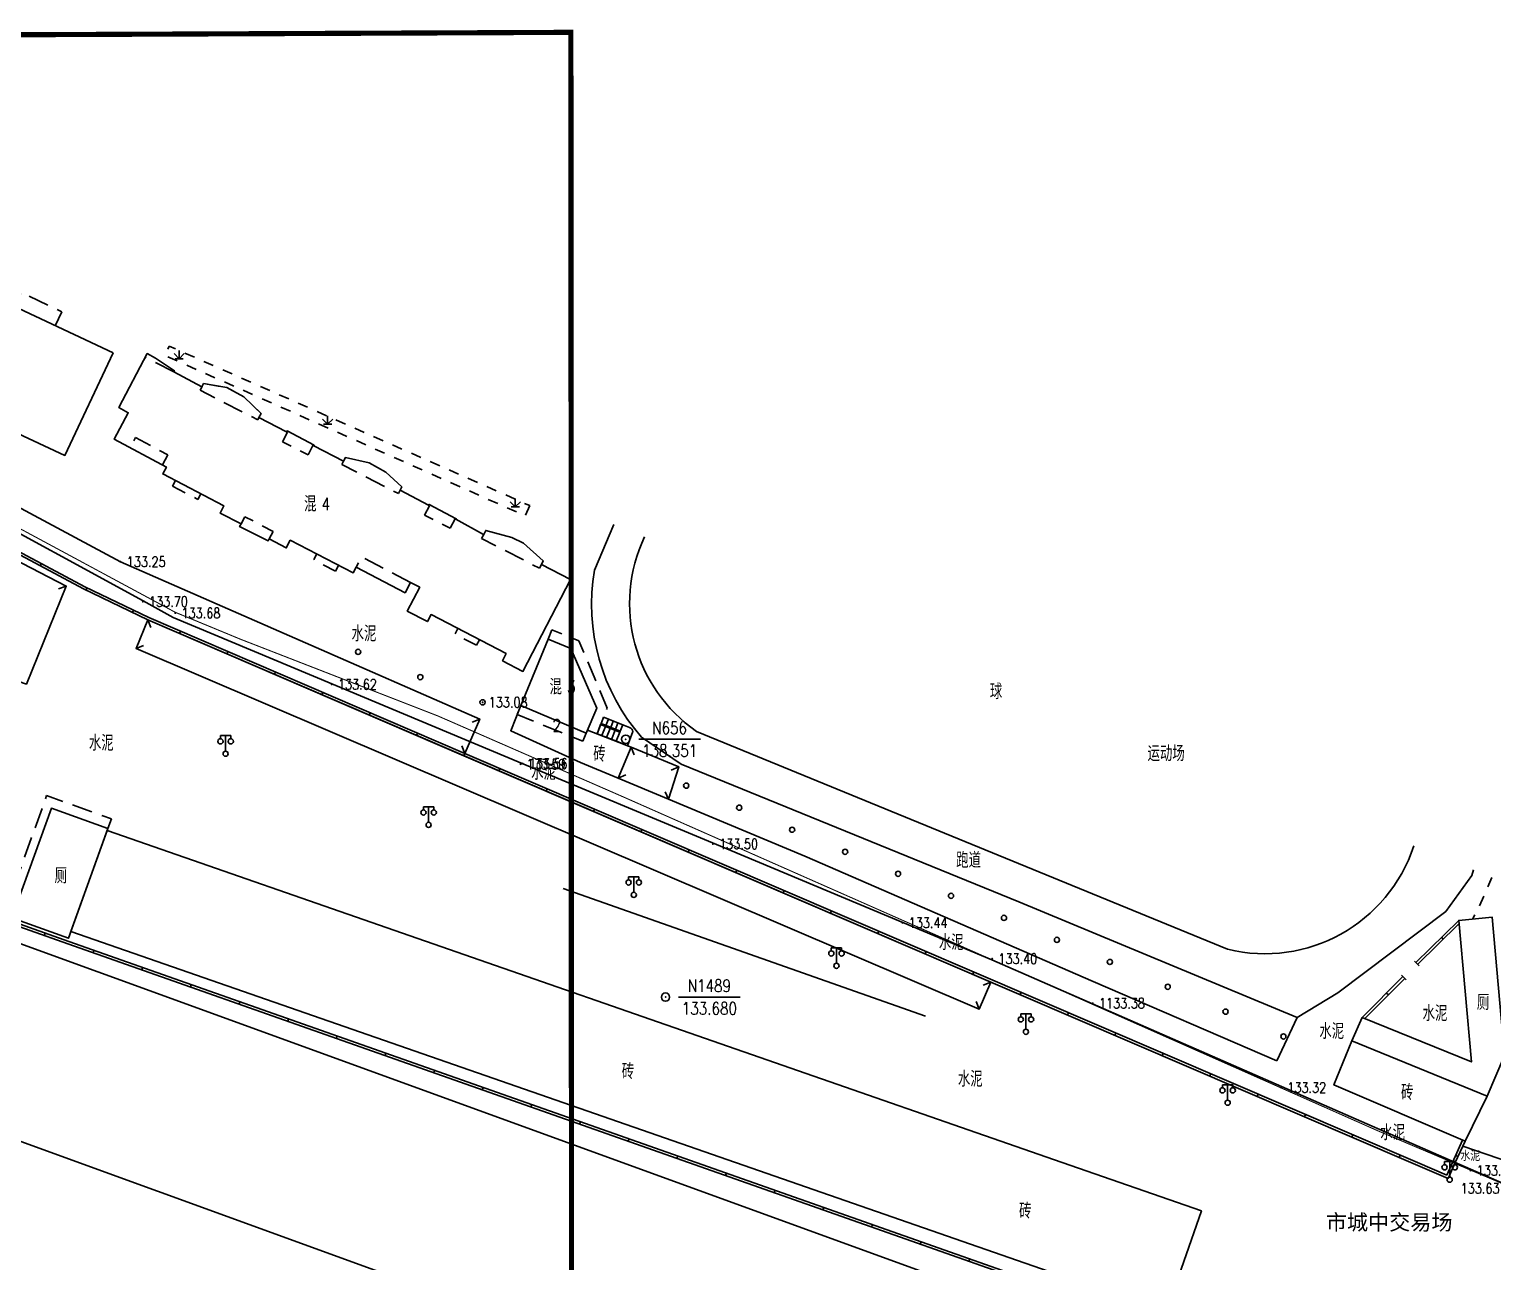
# Model space of a CAD drawing. Extents: x 529262 to 576451, y 2694391 to 2717535.
# Drawn here: x 566711.6 to 566853.5, y 2709993 to 2710112.4 of the extents above; entities that cross this region are included whole.
import ezdxf
from ezdxf.enums import TextEntityAlignment as Align
from ezdxf.xclip import XClip

# ---------------------------------------------------------------- set-up
doc = ezdxf.new("R2010")
doc.units = 0
doc.header["$XCLIPFRAME"] = 0
doc.linetypes.add('X5', pattern=[3, 2, -1])
doc.linetypes.add('X6', pattern=[2, 1, -1])
for name, color, linetype in [('a红线图', 1, 'Continuous'), ('DLDW', 8, 'Continuous'), ('DLSS', 4, 'Continuous'), ('GCD', 8, 'Continuous'), ('JMD', 8, 'Continuous'), ('KZD', 8, 'Continuous'), ('PP-COM', 7, 'Continuous'), ('RD-中线', 40, 'Continuous'), ('RD-红线', 7, 'Continuous'), ('ZBTZ', 8, 'Continuous'), ('ZJ', 7, 'Continuous'), ('污水管径标注_W10-', 202, 'Continuous')]:
    doc.layers.add(name, color=color, linetype=linetype)
doc.styles.add('HZ', font='rs.shx', dxfattribs={"width": 0.8, "bigfont": 'hztxt.shx'})
doc.styles.add('romanc', font='romanc.shx', dxfattribs={"width": 0.8})
doc.styles.add('等线体', font='simhei.ttf')
doc.linetypes.add('1161', pattern='A,0,[149,AAA.SHX,S=0.15,R=0,X=0,Y=0],-1.6', length=1.6)

# ---------------------------------------------------------------- blocks, each defined once
blk = doc.blocks.new('A$C19FD0107')
at = {"layer": 'RD-中线', "color": 8, "linetype": 'Continuous', "flags": 128}
for points in [[(-4915.64, 15741.63), (-4680.01, 15724.54, -0.06919), (-4464.53, 15678.48), (-4107.28, 15548.59, 0.074087), (-4020.64, 15530.95), (-3764.95, 15517.41)], [(-4490.73, 14139.44, 0), (-4490.29, 14139.42)], [(-3818.25, 14086.17, 0), (-3817.74, 14086.17)]]:
    blk.add_lwpolyline(points, format="xyb", dxfattribs=at)
at = {"layer": 'RD-红线', "color": 8, "linetype": 'Continuous', "flags": 128}
blk.add_lwpolyline([(-4584.2, 15730.06, -0.039951), (-4458.38, 15695.39), (-4101.13, 15565.5, 0.074087), (-4019.69, 15548.92), (-3378.21, 15514.95)], format="xyb", dxfattribs=at)
blk = doc.blocks.new('GC200')
at = {"linetype": 'Continuous', "const_width": 0.2, "flags": 128}
blk.add_lwpolyline([(-0.1, 0, 1), (0.1, 0, 1)], format="xyb", close=True, dxfattribs=at)
blk = doc.blocks.new('gc097')
at = {"color": 8}
for p, q in [((-1, 2.9), (-1, 3.5)), ((-1, 3.5), (1, 3.5)), ((0, 0.5), (0, 3.5)), ((1, 3.5), (1, 2.9))]:
    blk.add_line(p, q, dxfattribs=at)
for centre in [(-1, 2.4), (1, 2.4), (0, 0)]:
    blk.add_circle(centre, 0.5, dxfattribs=at)
blk = doc.blocks.new('gc170')
at = {"color": 8, "linetype": 'Continuous'}
blk.add_circle((0, 0), 0.5, dxfattribs=at)
blk = doc.blocks.new('gc124')
at = {"color": 8}
for p, q in [((-1, 1), (0, 0)), ((-0.8, 0), (0.8, 0)), ((0, 0), (0, 1.6)), ((0, 0), (1, 1))]:
    blk.add_line(p, q, dxfattribs=at)
blk = doc.blocks.new('gc117')
at = {"color": 8}
blk.add_circle((0, 0), 0.8, dxfattribs=at)
blk.add_point((0, 0), dxfattribs=at)

msp = doc.modelspace()

# ---------------------------------------------------------------- linework, layer by layer
at = {"const_width": 0.5}
msp.add_lwpolyline([(566139.325, 2710172.956), (565986.518, 2710172.842), (565986.681, 2709601.261), (566518.586, 2709601.552), (566518.485, 2709673.527), (566764.333, 2709673.513), (566764.12, 2710112.127), (566139.363, 2710109.398), (566139.316, 2710172.956)], dxfattribs=at)
at = {"color": 8, "linetype": 'Continuous', "flags": 128}
msp.add_lwpolyline([(566763.37, 2710029.129), (566798.49, 2710016.757)], dxfattribs=at)
at = {"layer": 'a红线图', "color": 8, "linetype": 'Continuous', "lineweight": 0, "const_width": 0.1, "elevation": 1, "flags": 128}
msp.add_lwpolyline([(566696.597, 2710071.626), (566725.76, 2710055.912), (566732.088, 2710053.298), (566751.244, 2710045.851), (566769.178, 2710038.018), (566805.651, 2710021.905), (566842.329, 2710005.646), (566879.093, 2709990.054), (566915.838, 2709974.529), (566934.446, 2709965.319), (566949.35, 2709960.864), (566992.946, 2709958.837), (567025.375, 2709957.24)], dxfattribs=at)
msp.add_lwpolyline([(566696.597, 2710071.626), (566725.76, 2710055.912), (566732.088, 2710053.298), (566751.244, 2710045.851), (566769.178, 2710038.018), (566805.651, 2710021.905), (566842.329, 2710005.646), (566879.093, 2709990.054), (566915.838, 2709974.529), (566934.446, 2709965.319), (566949.35, 2709960.864), (566992.946, 2709958.837), (567025.375, 2709957.24)], dxfattribs=at)
at = {"layer": 'DLDW', "color": 252, "linetype": '1161', "elevation": 132.967, "flags": 128}
for points in [[(566771.265, 2710063.223, 0.3675428), (566776.305, 2710044.35)], [(566776.305, 2710044.35), (566827.776, 2710023.236, 0.3908182), (566845.821, 2710033.253, 0.3908182)]]:
    msp.add_lwpolyline(points, format="xyb", dxfattribs=at)
at = {"layer": 'DLDW', "color": 252, "linetype": 'Continuous', "flags": 128}
for points, elevation in [([(566719.247, 2710034.939), (566713.768, 2710036.913), (566709.936, 2710026.279), (566715.415, 2710024.305)], 133.862), ([(566839.832, 2710014.351), (566840.806, 2710016.61), (566851.408, 2710012.327), (566850.173, 2710026.034), (566853.408, 2710026.367), (566854.614, 2710012.933), (566852.948, 2710009)], 133.065)]:
    msp.add_lwpolyline(points, close=True, dxfattribs=dict(at, elevation=elevation))
at = {"layer": 'DLSS', "linetype": 'X6', "elevation": 131.574, "flags": 128}
msp.add_lwpolyline([(566760.134, 2710066.245), (566759.699, 2710065.26), (566724.743, 2710080.813), (566725.191, 2710081.709), (566760.134, 2710066.245)], close=True, dxfattribs=at)
at = {"layer": 'DLSS', "linetype": 'X6', "elevation": 133.319, "flags": 128}
msp.add_lwpolyline([(566853.388, 2710030.212), (566852.059, 2710027.12), (566851.509, 2710026.172)], dxfattribs=at)
at = {"layer": 'JMD', "linetype": 'Continuous'}
for p, q in [((566712.806, 2710060.632), (566712.688, 2710060.411)), ((566715.205, 2710058.446), (566714.455, 2710058.17)), ((566717.221, 2710058.284), (566717.112, 2710058.059)), ((566721.721, 2710056.106), (566721.613, 2710055.881)), ((566723.102, 2710055.161), (566723.411, 2710054.423)), ((566726.285, 2710054.066), (566726.186, 2710053.836)), ((566721.971, 2710052.381), (566722.708, 2710052.691)), ((566730.879, 2710052.093), (566730.781, 2710051.863)), ((566735.473, 2710050.12), (566735.375, 2710049.89)), ((566740.068, 2710048.147), (566739.969, 2710047.917)), ((566744.662, 2710046.174), (566744.563, 2710045.944)), ((566755.28, 2710045.56), (566754.536, 2710045.266)), ((566768.908, 2710044.377), (566767.038, 2710045.112)), ((566767.289, 2710045.727), (566767.046, 2710045.108)), ((566767.281, 2710045.73), (566769.151, 2710044.995)), ((566767.755, 2710045.544), (566767.512, 2710044.926)), ((566768.22, 2710045.361), (566767.977, 2710044.743)), ((566768.685, 2710045.178), (566768.442, 2710044.56)), ((566749.256, 2710044.201), (566749.158, 2710043.971)), ((566767.002, 2710045.021), (566766.656, 2710044.14)), ((566766.656, 2710044.14), (566768.526, 2710043.405)), ((566768.872, 2710044.286, 135.175), (566767.002, 2710045.021)), ((566767.467, 2710044.839), (566767.121, 2710043.957)), ((566767.933, 2710044.656), (566767.586, 2710043.774)), ((566768.398, 2710044.473), (566768.052, 2710043.591)), ((566768.863, 2710044.29), (566768.517, 2710043.408)), ((566769.151, 2710044.995), (566768.908, 2710044.377)), ((566753.851, 2710042.228), (566753.554, 2710042.971)), ((566753.851, 2710042.228), (566753.752, 2710041.998)), ((566753.851, 2710042.228), (566753.752, 2710041.998)), ((566769.949, 2710042.83), (566770.254, 2710042.091)), ((566774.567, 2710040.934), (566773.843, 2710040.593)), ((566757.223, 2710040.779), (566757.124, 2710040.55)), ((566768.691, 2710039.832), (566769.431, 2710040.135)), ((566761.817, 2710038.806), (566761.718, 2710038.576)), ((566773.59, 2710037.777), (566773.251, 2710038.502)), ((566766.411, 2710036.833), (566766.312, 2710036.603)), ((566771.005, 2710034.859), (566770.906, 2710034.629)), ((566775.599, 2710032.886), (566775.5, 2710032.656)), ((566780.193, 2710030.912), (566780.094, 2710030.682)), ((566784.787, 2710028.939), (566784.688, 2710028.709)), ((566789.381, 2710026.965), (566789.283, 2710026.735)), ((566713.093, 2710024.573), (566713.176, 2710024.808)), ((566793.975, 2710024.992), (566793.877, 2710024.762)), ((566848.51, 2710024.4), (566848.685, 2710024.221)), ((566717.808, 2710022.908), (566717.891, 2710023.144)), ((566798.569, 2710023.018), (566798.471, 2710022.789)), ((566722.523, 2710021.247), (566722.606, 2710021.482)), ((566803.163, 2710021.045), (566803.065, 2710020.815)), ((566845.875, 2710022.091), (566846.331, 2710021.627)), ((566727.239, 2710019.585), (566727.322, 2710019.82)), ((566804.819, 2710020.061), (566804.076, 2710019.765)), ((566844.631, 2710020.729), (566845.091, 2710020.27)), ((566731.955, 2710017.923), (566732.038, 2710018.158)), ((566803.694, 2710017.442), (566803.397, 2710018.185)), ((566807.757, 2710019.071), (566807.659, 2710018.842)), ((566843.186, 2710018.997), (566843.363, 2710018.82)), ((566812.352, 2710017.098), (566812.253, 2710016.868)), ((566736.67, 2710016.261), (566736.754, 2710016.496)), ((566741.386, 2710014.599), (566741.469, 2710014.835)), ((566816.946, 2710015.124), (566816.847, 2710014.895)), ((566746.102, 2710012.937), (566746.185, 2710013.173)), ((566821.54, 2710013.151), (566821.441, 2710012.921)), ((566750.818, 2710011.275), (566750.901, 2710011.511)), ((566826.134, 2710011.177), (566826.035, 2710010.948)), ((566755.533, 2710009.613), (566755.616, 2710009.849)), ((566760.249, 2710007.951), (566760.332, 2710008.187)), ((566830.728, 2710009.204), (566830.629, 2710008.974)), ((566835.322, 2710007.23), (566835.223, 2710007.001)), ((566764.965, 2710006.289), (566765.048, 2710006.525)), ((566769.68, 2710004.627), (566769.764, 2710004.863)), ((566839.916, 2710005.257), (566839.817, 2710005.027)), ((566774.396, 2710002.965), (566774.479, 2710003.201)), ((566844.51, 2710003.283), (566844.411, 2710003.054)), ((566850.109, 2710003.137), (566849.879, 2710003.243)), ((566779.112, 2710001.303), (566779.195, 2710001.539)), ((566779.112, 2710001.303), (566779.195, 2710001.539)), ((566783.828, 2709999.641), (566783.911, 2709999.877)), ((566783.828, 2709999.641), (566783.911, 2709999.877)), ((566783.828, 2709999.641), (566783.911, 2709999.877)), ((566783.828, 2709999.641), (566783.911, 2709999.877)), ((566788.543, 2709997.979), (566788.626, 2709998.215)), ((566788.543, 2709997.979), (566788.626, 2709998.215)), ((566788.543, 2709997.979), (566788.626, 2709998.215)), ((566788.543, 2709997.979), (566788.626, 2709998.215)), ((566793.259, 2709996.317), (566793.342, 2709996.553)), ((566793.259, 2709996.317), (566793.342, 2709996.553)), ((566793.259, 2709996.317), (566793.342, 2709996.553)), ((566793.259, 2709996.317), (566793.342, 2709996.553)), ((566797.975, 2709994.655), (566798.058, 2709994.891)), ((566797.975, 2709994.655), (566798.058, 2709994.891)), ((566797.975, 2709994.655), (566798.058, 2709994.891)), ((566797.975, 2709994.655), (566798.058, 2709994.891)), ((566802.69, 2709992.994), (566802.774, 2709993.229)), ((566802.69, 2709992.994), (566802.774, 2709993.229)), ((566802.69, 2709992.994), (566802.774, 2709993.229)), ((566802.69, 2709992.994), (566802.774, 2709993.229))]:
    msp.add_line(p, q, dxfattribs=at)
at = {"layer": 'JMD', "linetype": 'Continuous', "flags": 128}
for points, elevation in [([(566719.745, 2710081.056), (566667.882, 2710105.427), (566665.534, 2710106.534), (566662.912, 2710100.914), (566664.089, 2710100.361), (566662.686, 2710097.374), (566663.862, 2710096.822), (566663.225, 2710095.464), (566682.131, 2710086.584), (566682.617, 2710087.601), (566684.727, 2710086.592), (566684.238, 2710085.6), (566703.403, 2710076.571), (566703.892, 2710077.563), (566705.938, 2710076.584), (566705.449, 2710075.592), (566715.067, 2710071.108)], 133.39), ([(566658.853, 2710089.499), (566660.671, 2710092.888), (566720.469, 2710060.801), (566755.28, 2710045.56), (566753.851, 2710042.228), (566723.206, 2710055.388), (566717.006, 2710058.388), (566661.315, 2710088.141), (566658.853, 2710089.499)], 133.685), ([(566769.949, 2710042.83), (566768.691, 2710039.832), (566773.59, 2710037.777), (566774.567, 2710040.934)], 134.157), ([(566852.948, 2710009), (566839.832, 2710014.351), (566838.077, 2710010.088), (566850.791, 2710004.622)], 135.142)]:
    msp.add_lwpolyline(points, close=True, dxfattribs=dict(at, elevation=elevation))
for points in [[(566634.23, 2710100.436), (566625.368, 2710078.655), (566711.342, 2710048.951), (566715.205, 2710058.446)], [(566804.819, 2710020.061), (566803.694, 2710017.442), (566721.971, 2710052.381), (566723.102, 2710055.161)], [(566759.269, 2710046.869), (566761.912, 2710053.317), (566764.118, 2710052.406), (566766.619, 2710046.621), (566765.595, 2710044.197)], [(566769.949, 2710042.83), (566768.691, 2710039.832), (566765.054, 2710041.358), (566758.292, 2710044.417), (566759.269, 2710046.869), (566765.595, 2710044.197), (566765.715, 2710044.481)]]:
    msp.add_lwpolyline(points, close=True, dxfattribs=at)
for points in [[(566753.752, 2710041.998), (566723.102, 2710055.161), (566716.892, 2710058.165), (566661.195, 2710087.921), (566658.145, 2710089.604)], [(566753.851, 2710042.228), (566723.206, 2710055.388), (566717.006, 2710058.388), (566661.315, 2710088.141), (566658.266, 2710089.823)], [(566755.666, 2710063.455), (566755.865, 2710063.84), (566758.381, 2710063.164), (566759.531, 2710062.602), (566761.437, 2710060.88), (566761.258, 2710060.533), (566764.083, 2710059.076), (566759.474, 2710050.179), (566757.49, 2710051.213), (566757.842, 2710051.907), (566750.562, 2710055.678), (566750.212, 2710055.001), (566748.259, 2710056.02), (566749.467, 2710058.336), (566748.577, 2710058.8), (566748.055, 2710057.801), (566743.302, 2710060.281), (566743.012, 2710059.725), (566736.916, 2710062.889), (566736.535, 2710062.154), (566734.885, 2710063.037), (566734.786, 2710062.846), (566732.008, 2710064.208), (566732.143, 2710064.467), (566730.134, 2710065.515), (566730.493, 2710066.223), (566724.563, 2710069.327), (566724.916, 2710069.99), (566719.853, 2710072.689), (566721.218, 2710075.25), (566720.302, 2710075.745), (566723.06, 2710080.991), (566723.867, 2710080.54), (566725.692, 2710079.326), (566725.628, 2710079.208), (566728.342, 2710077.752), (566728.52, 2710078.083), (566730.759, 2710077.699), (566732.403, 2710076.798), (566734.084, 2710075.181), (566733.872, 2710074.786), (566736.56, 2710073.403), (566736.602, 2710073.487), (566739.24, 2710072.1), (566739.209, 2710072.04), (566742.082, 2710070.561), (566742.258, 2710070.902), (566744.559, 2710070.401), (566746.182, 2710069.498), (566747.73, 2710068.061), (566747.574, 2710067.742), (566750.333, 2710066.285), (566750.375, 2710066.369), (566753.013, 2710064.982), (566752.982, 2710064.922), (566755.664, 2710063.456)], [(566614.998, 2710058.905), (566616.776, 2710058.274), (566625.98, 2710055.055), (566704.452, 2710027.892), (566715.449, 2710024.005), (566776.275, 2710002.568)], [(566614.998, 2710058.639), (566616.693, 2710058.038), (566625.898, 2710054.819), (566704.37, 2710027.656), (566715.366, 2710023.769), (566775.523, 2710002.568)], [(566768.908, 2710044.377), (566768.872, 2710044.286)], [(566846.175, 2710002.568), (566753.851, 2710042.228)], [(566845.542, 2710002.568), (566753.752, 2710041.998)], [(566811.75, 2710002.568), (566719.181, 2710034.75), (566715.653, 2710024.966), (566780.079, 2710002.568)], [(566846.016, 2710021.948), (566850.173, 2710026.034)], [(566846.191, 2710021.77), (566850.202, 2710025.712)], [(566840.806, 2710016.61), (566844.773, 2710020.588)], [(566841.057, 2710016.508), (566844.95, 2710020.412)], [(566849.57, 2710002.568), (566850.558, 2710004.722)], [(566849.848, 2710002.568), (566850.791, 2710004.622)], [(566775.523, 2710002.568), (566821.553, 2709986.346)], [(566775.523, 2710002.568), (566821.553, 2709986.346)], [(566776.275, 2710002.568), (566821.636, 2709986.582)], [(566776.275, 2710002.568), (566821.636, 2709986.582)], [(566780.079, 2710002.568), (566821.822, 2709988.056), (566825.237, 2709997.879), (566811.75, 2710002.568)], [(566780.079, 2710002.568), (566821.822, 2709988.056), (566825.237, 2709997.879), (566811.75, 2710002.568)], [(566849.139, 2710001.023), (566845.542, 2710002.568)], [(566849.139, 2710001.023), (566845.542, 2710002.568)], [(566849.011, 2710001.35), (566846.175, 2710002.568)], [(566849.011, 2710001.35), (566846.175, 2710002.568)], [(566849.011, 2710001.35), (566849.57, 2710002.568)], [(566849.011, 2710001.35), (566849.57, 2710002.568)], [(566849.139, 2710001.023), (566849.848, 2710002.568)], [(566849.139, 2710001.023), (566849.848, 2710002.568)], [(566849.104, 2710001.31), (566849.104, 2710001.31)], [(566849.104, 2710001.31), (566849.104, 2710001.31)]]:
    msp.add_lwpolyline(points, dxfattribs=at)
at = {"layer": 'JMD', "linetype": 'X5', "flags": 128}
for points, elevation in [([(566714.136, 2710083.691), (566714.771, 2710085.041), (566710.814, 2710086.924), (566710.17, 2710085.555)], 134.246), ([(566725.628, 2710079.208), (566722.869, 2710080.628)], 133.27), ([(566728.365, 2710077.794), (566728.175, 2710077.441), (566733.759, 2710074.568), (566733.872, 2710074.786)], 132.816), ([(566728.342, 2710077.752), (566728.52, 2710078.083), (566730.759, 2710077.699), (566732.403, 2710076.798), (566734.084, 2710075.181), (566733.872, 2710074.786)], 132.201), ([(566761.912, 2710053.317), (566762.288, 2710054.209), (566764.884, 2710053.153), (566767.634, 2710046.628), (566766.656, 2710044.14)], 133.367)]:
    msp.add_lwpolyline(points, dxfattribs=dict(at, elevation=elevation))
for points in [[(566725.628, 2710079.208), (566725.692, 2710079.326), (566723.867, 2710080.54), (566723.06, 2710080.991), (566722.869, 2710080.628)], [(566724.519, 2710070.202), (566725.036, 2710071.173), (566721.912, 2710072.838), (566721.395, 2710071.867)], [(566739.209, 2710072.04), (566739.118, 2710072.087), (566738.643, 2710071.164), (566736.171, 2710072.436), (566736.646, 2710073.359), (566736.56, 2710073.403)], [(566742.082, 2710070.561), (566741.915, 2710070.236), (566747.398, 2710067.415), (566747.574, 2710067.742)], [(566725.804, 2710068.677), (566725.519, 2710068.133), (566727.965, 2710066.852), (566728.25, 2710067.397)], [(566734.885, 2710063.037), (566735.255, 2710063.751), (566732.51, 2710065.176), (566732.143, 2710064.467)], [(566752.982, 2710064.922), (566752.891, 2710064.969), (566752.416, 2710064.046), (566749.944, 2710065.318), (566750.419, 2710066.241), (566750.333, 2710066.285)], [(566755.666, 2710063.455), (566755.465, 2710063.069), (566761.077, 2710060.181), (566761.258, 2710060.533)], [(566755.666, 2710063.455), (566755.666, 2710063.455)], [(566741.605, 2710060.455), (566741.309, 2710059.883), (566739.196, 2710061.01), (566739.48, 2710061.558)], [(566748.577, 2710058.8), (566743.823, 2710061.28), (566743.302, 2710060.281)], [(566755.252, 2710053.249), (566754.972, 2710052.708), (566752.879, 2710053.783), (566753.163, 2710054.331)], [(566765.595, 2710044.197), (566765.261, 2710043.406), (566758.915, 2710046.007), (566759.269, 2710046.869)], [(566719.247, 2710034.939), (566719.584, 2710035.875), (566713.305, 2710038.137), (566709.136, 2710026.568), (566709.936, 2710026.279)]]:
    msp.add_lwpolyline(points, dxfattribs=at)
at = {"layer": 'JMD', "linetype": 'Continuous', "flags": 128}
msp.add_lwpolyline([(566769.151, 2710044.995), (566769.812, 2710044.735, -0.2755296), (566770.113, 2710044.346), (566769.62, 2710042.975), (566768.526, 2710043.405)], format="xyb", dxfattribs=at)
at = {"layer": 'KZD', "linetype": 'Continuous'}
for p, q in [((566776.689, 2710043.601, 138.351), (566770.689, 2710043.601, 138.351)), ((566780.542, 2710018.601, 133.68), (566774.542, 2710018.601, 133.68))]:
    msp.add_line(p, q, dxfattribs=at)
at = {"layer": 'ZBTZ', "linetype": '1161', "elevation": 133.037, "flags": 128}
msp.add_lwpolyline([(566774.809, 2710041.189), (566770.974, 2710043.791, -0.2277327), (566766.422, 2710059.999), (566768.287, 2710064.42)], format="xyb", dxfattribs=at)
at = {"layer": 'ZBTZ', "linetype": '1161', "flags": 128}
for points, elevation in [([(566774.809, 2710041.189), (566807.54, 2710027.827), (566834.532, 2710016.61)], 133.037), ([(566832.549, 2710012.435), (566814.75, 2710020.124), (566786.78, 2710032.253), (566773.59, 2710037.777)], 133.042), ([(566832.549, 2710012.435), (566834.532, 2710016.61), (566838.444, 2710019.004), (566848.919, 2710026.914), (566851.442, 2710030.383), (566851.606, 2710030.928)], 133.042)]:
    msp.add_lwpolyline(points, dxfattribs=dict(at, elevation=elevation))
msp.add_lwpolyline([(566855.187, 2710002.56), (566850.581, 2710004.166)], dxfattribs=at)
at = {"layer": '污水管径标注_W10-'}
msp.add_lwpolyline([(566705.082, 2710066.576), (566722.647, 2710057.012), (566725.58, 2710055.414), (566740.949, 2710048.983), (566759.399, 2710041.263), (566777.849, 2710033.542), (566796.299, 2710025.822), (566804.915, 2710022.217), (566814.682, 2710017.946), (566833.007, 2710009.934), (566851.332, 2710001.921), (566860.805, 2709997.779), (566869.692, 2709993.991), (566888.091, 2709986.149), (566906.49, 2709978.308), (566916.921, 2709973.862), (566924.612, 2709969.88), (566933.794, 2709965.127), (566943.086, 2709962.483), (566949.736, 2709960.59), (566962.809, 2709960.024), (566982.791, 2709959.158), (567002.772, 2709958.291), (567025.47, 2709957.308)], dxfattribs=at)

# ---------------------------------------------------------------- block references
at = {"layer": 'DLDW', "color": 252, "linetype": 'Continuous', "xscale": 0.5, "yscale": 0.5, "zscale": 0.5}
for p in [(566730.651, 2710042.197, 133.886), (566750.329, 2710035.299, 133.895), (566770.213, 2710028.516, 133.917), (566789.863, 2710021.637, 133.808), (566808.227, 2710015.24, 133.741), (566827.778, 2710008.364, 133.474), (566849.303, 2710000.902, 133.406), (566849.303, 2710000.902, 133.406)]:
    msp.add_blockref('gc097', p, dxfattribs=at)
at = {"layer": 'GCD', "linetype": 'Continuous'}
ref = msp.add_blockref('GC200', (566720.469, 2710060.801, 133.245), dxfattribs=dict(at, xscale=0.5, yscale=0.5, zscale=0.5))
ref.add_attrib('height', '133.25', dxfattribs={"linetype": 'Continuous', "height": 1, "style": 'HZ', "width": 0.8}).set_placement((566721.069, 2710060.801, 133.245), align=Align.MIDDLE_LEFT)
ref = msp.add_blockref('GC200', (566722.628, 2710056.946, 133.7), dxfattribs=dict(at, xscale=0.5, yscale=0.5, zscale=0.5))
ref.add_attrib('height', '133.70', dxfattribs={"linetype": 'Continuous', "height": 1, "style": 'HZ', "width": 0.8}).set_placement((566723.228, 2710056.946, 133.7), align=Align.MIDDLE_LEFT)
ref = msp.add_blockref('GC200', (566725.775, 2710055.831, 133.68), dxfattribs=dict(at, xscale=0.5, yscale=0.5, zscale=0.5))
ref.add_attrib('height', '133.68', dxfattribs={"linetype": 'Continuous', "height": 1, "style": 'HZ', "width": 0.8}).set_placement((566726.375, 2710055.831, 133.68), align=Align.MIDDLE_LEFT)
ref = msp.add_blockref('GC200', (566740.938, 2710048.922, 133.62), dxfattribs=dict(at, xscale=0.5, yscale=0.5, zscale=0.5))
ref.add_attrib('height', '133.62', dxfattribs={"linetype": 'Continuous', "height": 1, "style": 'HZ', "width": 0.8}).set_placement((566741.538, 2710048.922, 133.62), align=Align.MIDDLE_LEFT)
ref = msp.add_blockref('GC200', (566755.558, 2710047.178, 133.081), dxfattribs=dict(at, xscale=0.5, yscale=0.5, zscale=0.5))
ref.add_attrib('height', '133.08', dxfattribs={"linetype": 'Continuous', "height": 1, "style": 'HZ', "width": 0.8}).set_placement((566756.158, 2710047.178, 133.081), align=Align.MIDDLE_LEFT)
ref = msp.add_blockref('GC200', (566759.238, 2710041.183, 133.588), dxfattribs=dict(at, xscale=0.5, yscale=0.5, zscale=0.5))
ref.add_attrib('height', '133.59', dxfattribs={"linetype": 'Continuous', "height": 1, "style": 'HZ', "width": 0.8}).set_placement((566759.838, 2710041.183, 133.588), align=Align.MIDDLE_LEFT)
ref = msp.add_blockref('GC200', (566759.44, 2710041.247, 133.56), dxfattribs=dict(at, xscale=0.5, yscale=0.5, zscale=0.5))
ref.add_attrib('height', '133.56', dxfattribs={"linetype": 'Continuous', "height": 1, "style": 'HZ', "width": 0.8}).set_placement((566760.04, 2710041.247, 133.56), align=Align.MIDDLE_LEFT)
ref = msp.add_blockref('GC200', (566777.889, 2710033.451, 133.5), dxfattribs=dict(at, xscale=0.5, yscale=0.5, zscale=0.5))
ref.add_attrib('height', '133.50', dxfattribs={"linetype": 'Continuous', "height": 1, "style": 'HZ', "width": 0.8}).set_placement((566778.489, 2710033.451, 133.5), align=Align.MIDDLE_LEFT)
ref = msp.add_blockref('GC200', (566796.26, 2710025.805, 133.44), dxfattribs=dict(at, xscale=0.5, yscale=0.5, zscale=0.5))
ref.add_attrib('height', '133.44', dxfattribs={"linetype": 'Continuous', "height": 1, "style": 'HZ', "width": 0.8}).set_placement((566796.86, 2710025.805, 133.44), align=Align.MIDDLE_LEFT)
ref = msp.add_blockref('GC200', (566804.954, 2710022.318, 133.4), dxfattribs=dict(at, xscale=0.5, yscale=0.5, zscale=0.5))
ref.add_attrib('height', '133.40', dxfattribs={"linetype": 'Continuous', "height": 1, "style": 'HZ', "width": 0.8}).set_placement((566805.554, 2710022.318, 133.4), align=Align.MIDDLE_LEFT)
ref = msp.add_blockref('GC200', (566814.706, 2710018.006, 1133.38), dxfattribs=dict(at, xscale=0.5, yscale=0.5, zscale=0.5))
ref.add_attrib('height', '1133.38', dxfattribs={"linetype": 'Continuous', "height": 1, "style": 'HZ', "width": 0.8}).set_placement((566815.306, 2710018.006, 1133.38), align=Align.MIDDLE_LEFT)
ref = msp.add_blockref('GC200', (566832.958, 2710009.83, 133.32), dxfattribs=dict(at, xscale=0.5, yscale=0.5, zscale=0.5))
ref.add_attrib('height', '133.32', dxfattribs={"linetype": 'Continuous', "height": 1, "style": 'HZ', "width": 0.8}).set_placement((566833.558, 2710009.83, 133.32), align=Align.MIDDLE_LEFT)
ref = msp.add_blockref('GC200', (566851.316, 2710001.795, 133.26), dxfattribs=dict(at, xscale=0.5, yscale=0.5, zscale=0.5))
ref.add_attrib('height', '133.26', dxfattribs={"linetype": 'Continuous', "height": 1, "style": 'HZ', "width": 0.8}).set_placement((566851.916, 2710001.795, 133.26), align=Align.MIDDLE_LEFT)
at = {"layer": 'KZD', "linetype": 'Continuous', "xscale": 0.5, "yscale": 0.5, "zscale": 0.5}
for p in [(566769.439, 2710043.601, 138.351), (566773.292, 2710018.601, 133.68)]:
    msp.add_blockref('gc117', p, dxfattribs=at)
at = {"layer": 'PP-COM'}
ref = msp.add_blockref('A$C19FD0107', (570997.993, 2694390.603), dxfattribs=at)
XClip(ref).set_block_clipping_path([(-9366.4383134884, 14428.6043910822), (-3328.4480743363, 17452.7484863754)])
at = {"layer": 'ZBTZ', "linetype": 'Continuous', "xscale": 0.5, "yscale": 0.5, "zscale": 0.5}
for p in [(566726.15, 2710080.478), (566740.536, 2710074.14), (566758.729, 2710066.127)]:
    msp.add_blockref('gc124', p, dxfattribs=at)
at = {"layer": 'ZBTZ', "linetype": 'Continuous'}
for p, xscale, yscale, zscale, rotation in [((566743.493, 2710052.068), 0.4999999999424272, 0.4999999999424272, 0.4999999999424272, 157.9380375112244), ((566749.525, 2710049.623), 0.4999999999424272, 0.4999999999424272, 0.4999999999424272, 157.9380375112244), ((566755.558, 2710047.178, 133.081), 0.4999999999424272, 0.4999999999424272, 0.4999999999424272, 157.9380375112244), ((566755.558, 2710047.178, 133.081), 0.4999999999424272, 0.4999999999424272, 0.4999999999424272, 157.9380375112244), ((566775.3, 2710039.101), 0.5000000000431726, 0.5000000000431726, 0.5000000000431726, 337.4056143736478), ((566780.433, 2710036.965), 0.5000000000431726, 0.5000000000431726, 0.5000000000431726, 337.4056143736478), ((566785.566, 2710034.829), 0.5000000000431726, 0.5000000000431726, 0.5000000000431726, 337.4056143736478), ((566790.699, 2710032.693), 0.5000000000431726, 0.5000000000431726, 0.5000000000431726, 337.4056143736478), ((566795.832, 2710030.557), 0.5000000000431726, 0.5000000000431726, 0.5000000000431726, 337.4056143736478), ((566800.965, 2710028.421), 0.5000000000431726, 0.5000000000431726, 0.5000000000431726, 337.4056143736478), ((566806.098, 2710026.285), 0.5000000000431726, 0.5000000000431726, 0.5000000000431726, 337.4056143736478), ((566811.231, 2710024.149), 0.5000000000431726, 0.5000000000431726, 0.5000000000431726, 337.4056143736478), ((566816.364, 2710022.013), 0.4999999999977419, 0.4999999999977419, 0.4999999999977419, 336.7461910875041), ((566821.97, 2710019.604), 0.4999999999977419, 0.4999999999977419, 0.4999999999977419, 336.7461910875041), ((566827.575, 2710017.195), 0.4999999999977419, 0.4999999999977419, 0.4999999999977419, 336.7461910875041), ((566833.181, 2710014.787), 0.4999999999977419, 0.4999999999977419, 0.4999999999977419, 336.7461910875041)]:
    msp.add_blockref('gc170', p, dxfattribs=dict(at, xscale=xscale, yscale=yscale, zscale=zscale, rotation=rotation))

# ---------------------------------------------------------------- texts
at = {"layer": 'DLDW', "color": 252, "linetype": '1161', "style": 'HZ', "width": 0.8}
for s, p in [('球', (566805.329, 2710048.311)), ('运动场', (566821.816, 2710042.281))]:
    msp.add_text(s, height=1.5, dxfattribs=at).set_placement(p, align=Align.MIDDLE)
at = {"layer": 'DLDW', "color": 252, "linetype": 'Continuous', "style": 'HZ', "width": 0.8}
for p in [(566714.675, 2710030.41), (566852.535, 2710018.131)]:
    msp.add_text('厕', height=1.5, dxfattribs=at).set_placement(p, align=Align.MIDDLE)
at = {"layer": 'GCD', "linetype": 'Continuous', "style": 'HZ', "width": 0.8}
msp.add_text('133.63', height=1, dxfattribs=at).set_placement((566852.244, 2710000.062), align=Align.MIDDLE)
at = {"layer": 'JMD', "linetype": 'Continuous', "style": 'HZ', "width": 0.8}
for s, p in [('混', (566739.455, 2710066.41)), ('混', (566763.252, 2710048.682)), ('砖', (566767.49, 2710042.165)), ('砖', (566770.251, 2710011.403)), ('砖', (566845.784, 2710009.369)), ('砖', (566808.762, 2709997.88)), ('砖', (566808.762, 2709997.88)), ('砖', (566808.762, 2709997.88)), ('砖', (566808.762, 2709997.88))]:
    msp.add_text(s, height=1.5, dxfattribs=at).set_placement(p, align=Align.MIDDLE_RIGHT)
for s, p in [('4', (566739.955, 2710066.41)), ('3', (566763.752, 2710048.682)), ('2', (566762.348, 2710044.942))]:
    msp.add_text(s, height=1.2, dxfattribs=at).set_placement(p, align=Align.MIDDLE_LEFT)
at = {"layer": 'KZD', "linetype": 'Continuous', "style": 'romanc', "width": 0.8}
for s, p in [('N656', (566773.689, 2710044.701)), ('138.351', (566773.689, 2710042.501)), ('N1489', (566777.542, 2710019.701)), ('133.680', (566777.542, 2710017.501))]:
    msp.add_text(s, height=1.2, dxfattribs=at).set_placement(p, align=Align.MIDDLE)
at = {"layer": 'ZJ', "color": 8, "linetype": 'Continuous', "style": 'HZ', "width": 0.8}
for s, height, p in [('水泥', 1.5, (566744.064, 2710053.91)), ('水泥', 1.5, (566718.601, 2710043.31)), ('水泥', 1.5, (566761.463, 2710040.483)), ('跑道', 1.5, (566802.672, 2710031.96)), ('水泥', 1.5, (566800.986, 2710023.982)), ('水泥', 1.5, (566847.876, 2710017.101)), ('水泥', 1.5, (566837.866, 2710015.369)), ('水泥', 1.5, (566802.833, 2710010.74)), ('水泥', 1.5, (566843.774, 2710005.552)), ('水泥', 1, (566851.299, 2710003.271))]:
    msp.add_text(s, height=height, dxfattribs=at).set_placement(p, align=Align.MIDDLE)
at = {"layer": 'ZJ', "color": 8, "linetype": 'Continuous', "style": '等线体'}
msp.add_text('市城中交易场', height=1.5, dxfattribs=at).set_placement((566843.436, 2709996.812), align=Align.MIDDLE)
msp.add_text('市城中交易场', height=1.5, dxfattribs=at).set_placement((566843.436, 2709996.812), align=Align.MIDDLE)
msp.add_text('市城中交易场', height=1.5, dxfattribs=at).set_placement((566843.436, 2709996.812), align=Align.MIDDLE)
msp.add_text('市城中交易场', height=1.5, dxfattribs=at).set_placement((566843.436, 2709996.812), align=Align.MIDDLE)

doc.saveas('drawing.dxf')
